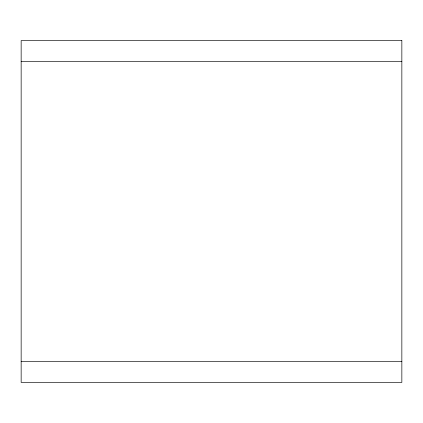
<?xml version="1.0" encoding="UTF-8"?>
<svg xmlns="http://www.w3.org/2000/svg" width="423" height="423" viewBox="0 0 423 423"><rect width="100%" height="100%" fill="white"/><g stroke="black" fill="none" stroke-linecap="round" stroke-linejoin="round"><path stroke-width="0.63" d="M21.15 61.515L401.85 61.515M21.15 361.485L401.85 361.485M401.85 40.587L21.15 40.587L21.15 382.413L401.85 382.413L401.85 40.587"/></g></svg>
